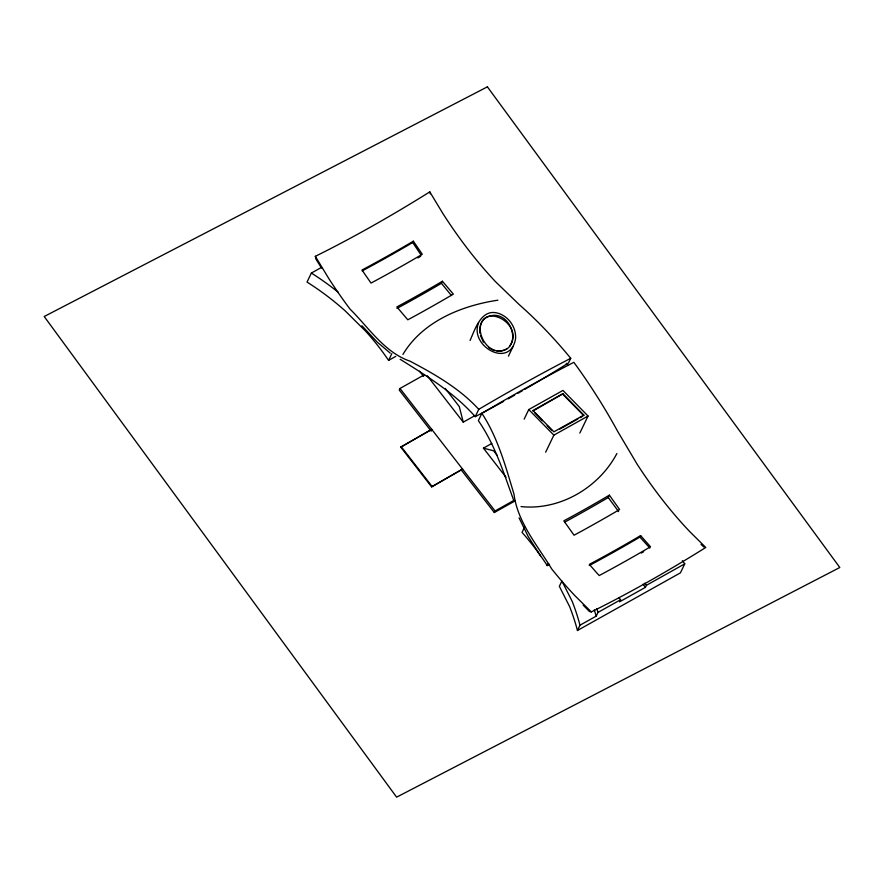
<?xml version="1.0" encoding="UTF-8"?>
<svg xmlns="http://www.w3.org/2000/svg" width="884" height="884" viewBox="0 0 884 884"><rect width="100%" height="100%" fill="white"/><g stroke="black" fill="none" stroke-linecap="round" stroke-linejoin="round"><path stroke-width="1.33" d="M532.975 410.496L532.919 411.071L562.909 393.745L532.975 410.496L553.892 431.834L583.838 415.082L562.909 393.745M583.838 415.082L583.771 415.657L562.854 394.319M478.664 322.616C468.664 346.042 510.366 369.501 515.593 338.649C516.322 327.588 508.919 316.671 498.344 313.312C481.349 308.03 475.194 329.036 470.067 340.484M320.947 267.697L311.367 273.057L307.035 282.073A248.238 209.132 25.7 0 1 345.357 311.024L365.534 331.08A248.238 209.132 25.7 0 1 388.584 360.396L395.756 356.374M362.186 270.891A545.074 149.495 -37.8 0 0 408.894 244.757L412.706 242.503L413.336 241.188L422.287 254.272L418.419 256.548A543.991 149.197 -37.8 0 1 371.821 282.637L371.015 283.057L364.539 273.742L362.064 269.985L362.993 269.487A541.085 148.401 -37.8 0 0 409.347 243.553L413.336 241.188M388.584 360.396L391.833 353.633M396.993 308.394L402.618 305.356A551.141 151.153 -37.8 0 0 438.188 285.223L441.425 283.311L442.42 281.245L453.348 294.118L449.746 296.239A542.577 148.81 -37.8 0 1 414.729 316.063L407.8 319.809L396.861 306.925L403.756 303.212A544.842 149.429 -37.8 0 0 438.906 283.311L442.42 281.245M424.331 374.827L399.988 388.463L399.225 390.032L431.204 431.226M400.772 447.138L431.724 429.359L400.772 447.138L431.613 486.874L462.575 469.095L431.613 486.874M400.176 359.291C426.861 376.009 454.188 392.85 475.249 416.651L478.763 409.336L485.415 405.424A770.627 211.353 -37.8 0 1 570.732 358.296L567.075 353.898A296.715 137.606 60.8 0 0 554.235 339.202L549.903 334.506A292.781 135.771 60.8 0 0 519.328 304.693L495.537 281.72A244.47 113.373 60.8 0 1 442.972 213.663L429.79 191.872L426.022 194.237A528.875 145.042 -37.8 0 1 323.699 252.139L315.323 256.327L316.041 259.255L321.599 268.128M508.433 356.153L512.93 346.804M583.142 605.109L589.407 611.463L591.308 611.916L599.684 607.739A528.875 145.042 -37.8 0 0 702.006 549.826L705.775 547.472L689.741 531.604A244.47 113.373 60.8 0 1 636.977 463.945L617.739 431.491A292.781 135.771 60.8 0 0 592.866 389.855L589.053 384.076A296.715 137.606 60.8 0 0 577.318 367.092L573.838 362.307A770.627 211.353 -37.8 0 0 488.532 409.425L481.879 413.347L478.354 420.662C495.151 444.862 503.758 473.216 513.792 500.598M524.157 419.138L528.765 409.557L562.953 390.43L588.037 416.021L579.838 433.061M461.492 470.255L494.311 512.532L495.062 510.963L513.615 500.576M570.732 358.296L568.489 362.959L563.152 366.308A514.897 141.208 -37.8 0 1 524.753 389.369M545.66 452.188L553.859 435.149L588.037 416.021M524.599 527.085L522.057 532.367A269.322 226.89 25.7 0 1 545.649 563.141L547.218 565.605L549.539 564.301M547.218 565.605L548.235 563.495M564.964 521.98L569.484 519.538A549.715 150.766 -37.8 0 0 604.954 499.46L608.258 497.515L609.385 495.162L619.596 509.527L616.093 511.593A544.842 149.429 -37.8 0 1 580.932 531.494L574.048 535.218L563.837 520.853L570.766 517.107A542.577 148.81 -37.8 0 0 605.783 497.283L609.385 495.162M579.992 625.198A243.597 205.221 25.7 0 0 572.169 601.319L561.893 581.042L559.351 586.324L569.627 606.612A243.597 205.221 25.7 0 1 577.451 630.491L579.992 625.198L596.225 616.115L598.015 612.391L620.568 599.772L618.933 597.661M589.252 565.539A548.5 150.435 -37.8 0 0 636.248 539.24L639.905 537.074L640.624 535.582L650.491 546.754L646.502 549.108A541.085 148.401 -37.8 0 1 600.148 575.053L599.219 575.539L596.402 572.478L589.352 564.379L590.158 563.948A543.991 149.197 -37.8 0 0 636.767 537.87L640.624 535.582M620.568 599.772L619.585 601.816L645.442 587.341L646.425 585.296L684.769 563.837L682.337 560.71M684.769 563.837L680.426 572.854L577.451 630.491M509.549 346.241C526.135 322.947 477.912 298.869 479.813 333.169M616.888 453.514C598.888 487.681 559.87 510.632 521.03 506.598M402.927 354.429C422.541 321.511 461.448 305.632 497.88 300.195M417.9 257.918L420.651 256.294M427.259 375.788L463.249 422.154L475.183 415.469M506.024 477.261L483.426 448.144L491.78 443.47M559.826 429.06L577.782 419.005M580.18 417.668L582.578 416.331M494.311 512.532L515.184 500.852M475.249 416.651L485.007 411.502A514.897 141.208 -37.8 0 0 503.626 401.369M507.14 348.639C485.747 361.567 466.299 317.909 493.725 315.301C514.598 314.737 521.914 353.081 496.775 350.926M483.426 448.144L493.615 450.807L496.93 455.072M491.482 349.224L494.631 350.594M488.509 347.335L490.421 348.771M390.22 353.092L377.346 342.207L361.921 325.732M701.034 544.367L703.863 547.019M591.308 611.916L575.285 596.048A245.432 113.815 60.8 0 1 551.771 569.042C537.516 545.384 517.527 522.367 513.98 494.079C505.615 466.476 497.869 437.613 481.879 413.347M534.82 413.005L542.422 420.773M547.185 425.624L551.936 430.475M528.765 409.557L553.859 435.149M649.862 548.069L639.905 537.074M451.47 295.587L441.425 283.311M478.763 409.336C459.813 388.595 434.663 374.164 409.999 361.158C384.474 352.462 368.54 327.345 350.075 309.157A245.432 113.815 60.8 0 1 328.517 278.095L315.323 256.327M566.312 363.302L567.981 365.446M618.601 511.593L608.258 497.515M644.779 583.186L646.425 585.296M642.977 584.18L645.442 587.341M445.204 388.43L459.282 406.563L463.249 422.154M419.524 371.169L423.58 376.396M399.988 388.463L495.062 510.963M401.071 446.519L431.911 486.255M540.478 555.782L528.234 536.61L519.074 517.88M420.917 254.802L412.706 242.503M483.404 342.152L480.454 335.489M596.833 608.667L598.015 612.391M594.247 609.916L596.225 616.115M429.79 191.872L430.265 193.828M522.51 390.662A514.897 141.208 -37.8 0 1 518.046 393.225M514.698 395.137A514.897 141.208 -37.8 0 1 508.046 398.894M643.674 551.704A545.074 149.495 -37.8 0 1 641.309 553.075M311.367 273.057A248.238 209.132 25.7 0 1 338.229 292.261M487.393 86.842L44.2 316.505L396.607 797.158L839.8 567.495L487.393 86.842"/></g></svg>
